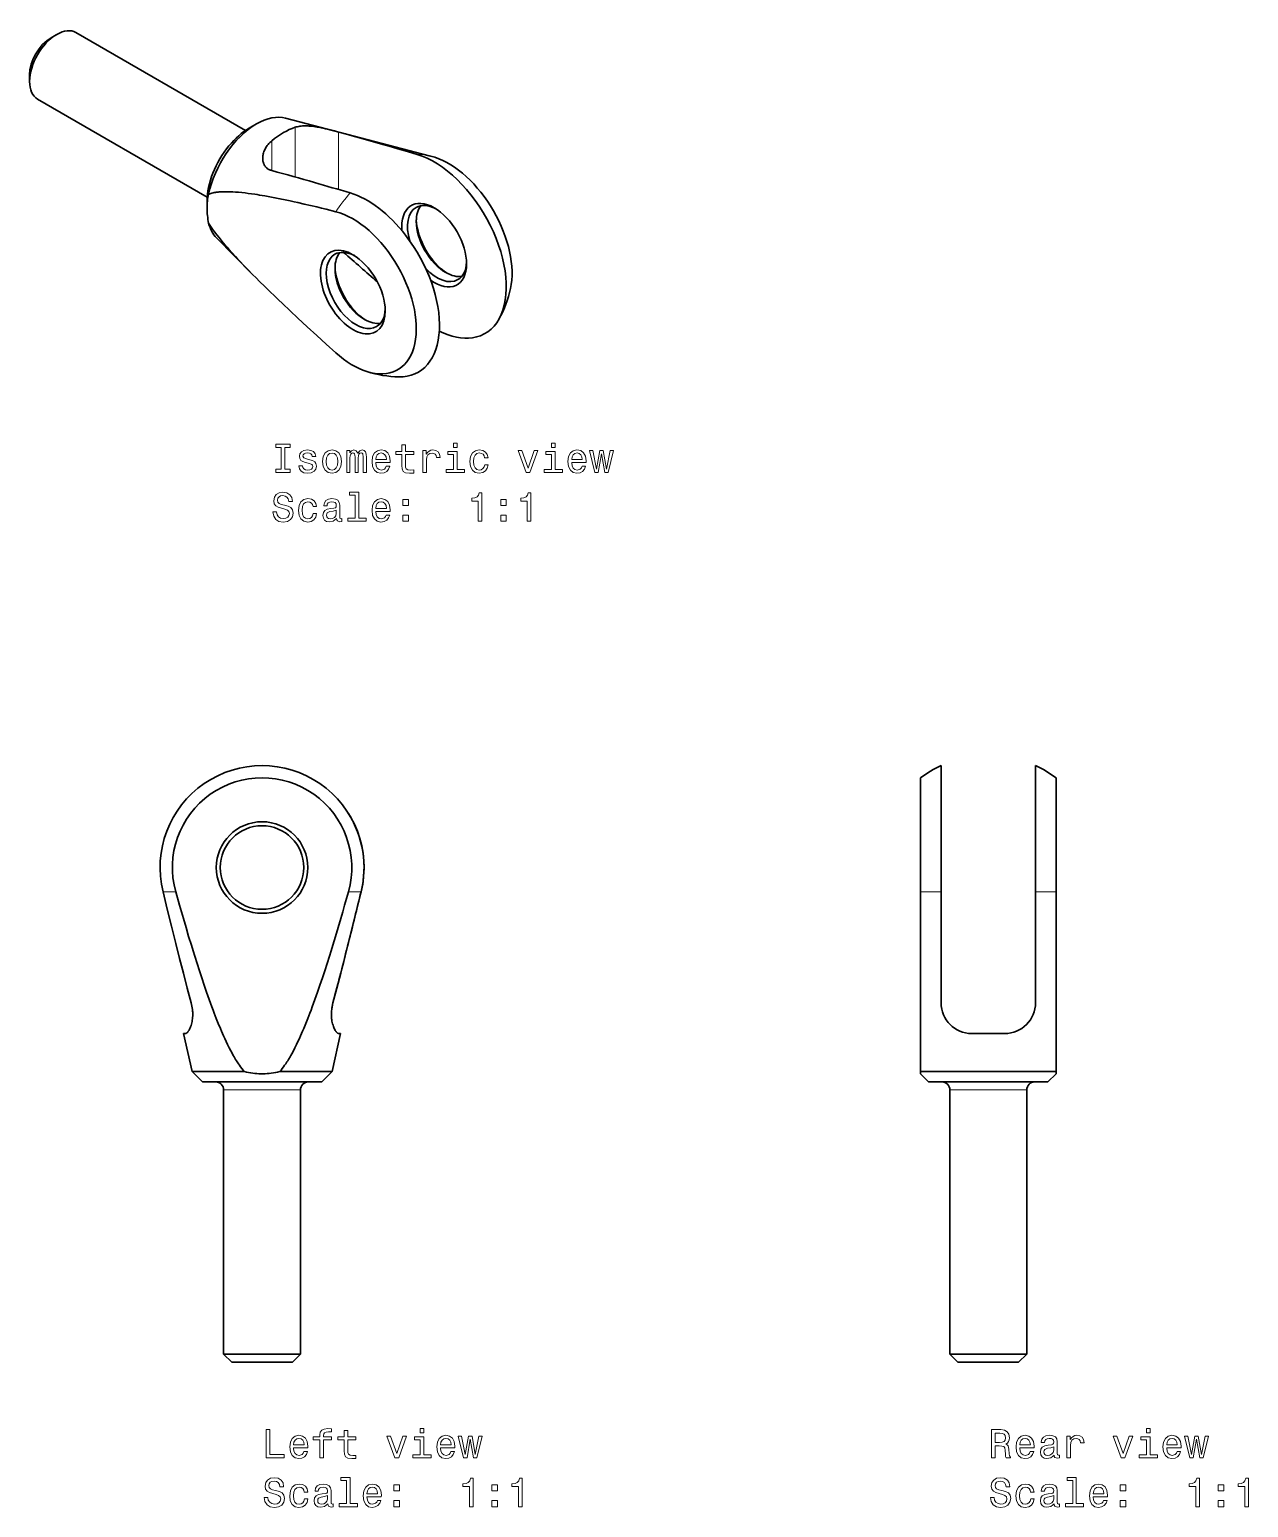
# Model space of a CAD drawing. Extents: x 68 to 361, y -16 to 233.
# Drawn here: x 209.7 to 360.8, y 50 to 233.2 of the extents above; entities that cross this region are included whole.
import ezdxf

# ---------------------------------------------------------------- set-up
doc = ezdxf.new("R2010")
doc.units = 0

msp = doc.modelspace()

# ---------------------------------------------------------------- linework, layer by layer
at = {"color": 7, "lineweight": 35}
for p, q in [((215.447311, 232.809402), (236.476532, 220.668182)), ((212.35849, 232.164932), (213.065445, 232.57309)), ((209.698532, 227.557846), (209.698532, 226.741547)), ((210.684952, 224.56044), (231.71402, 212.419296)), ((241.439606, 222.20163), (259.241302, 217.538895)), ((236.922852, 220.948013), (237.830353, 221.471939)), ((231.694855, 211.893036), (231.694855, 211.076721)), ((232.867538, 207.354431), (237.336121, 202.835281)), ((322.68045, 141.95578), (322.68045, 126.310471)), ((334.390472, 136.016678), (334.390472, 141.95578)), ((320.140472, 140.432159), (320.140472, 126.310471)), ((336.93045, 126.310471), (336.93045, 140.432159)), ((334.390472, 126.310471), (334.390472, 136.016678)), ((320.140472, 104.029648), (320.140472, 126.310471)), ((322.68045, 112.546005), (322.68045, 126.310471)), ((334.390472, 112.546005), (334.390472, 126.310471)), ((336.93045, 104.029648), (336.93045, 126.310471)), ((228.796951, 108.746002), (229.016647, 108.746002)), ((229.839096, 104.029648), (228.796951, 108.746002)), ((247.196365, 104.029648), (248.23851, 108.746002)), ((248.018814, 108.746002), (248.23851, 108.746002)), ((326.480469, 108.746002), (330.590454, 108.746002)), ((230.901505, 104.029648), (229.839096, 104.029648)), ((231.122726, 102.746002), (229.839096, 104.029648)), ((236.317108, 104.029648), (230.901505, 104.029648)), ((232.028015, 102.746002), (231.122726, 102.746002)), ((245.912735, 102.746002), (232.028015, 102.746002)), ((247.196365, 104.029648), (240.718353, 104.029648)), ((245.912735, 102.746002), (247.196365, 104.029648)), ((332.696228, 104.029648), (320.140472, 104.029648)), ((320.140472, 103.746002), (320.140472, 104.029648)), ((321.140472, 102.746002), (320.140472, 103.746002)), ((332.080811, 102.746002), (321.140472, 102.746002)), ((335.93045, 102.746002), (332.080811, 102.746002)), ((336.93045, 104.029648), (332.696228, 104.029648)), ((335.93045, 102.746002), (336.93045, 103.746002)), ((336.93045, 104.029648), (336.93045, 103.746002)), ((233.755234, 69.006004), (233.755234, 101.746002)), ((243.280228, 69.006004), (243.280228, 101.746002)), ((323.772949, 69.006004), (323.772949, 101.746002)), ((333.297974, 69.006004), (333.297974, 101.746002)), ((234.338242, 69.006004), (233.755234, 69.006004)), ((234.755234, 68.006004), (233.755234, 69.006004)), ((243.280228, 69.006004), (234.338242, 69.006004)), ((235.21582, 68.006004), (234.755234, 68.006004)), ((242.280228, 68.006004), (235.21582, 68.006004)), ((242.280228, 68.006004), (243.280228, 69.006004)), ((330.818726, 69.006004), (323.772949, 69.006004)), ((324.772949, 68.006004), (323.772949, 69.006004)), ((330.339294, 68.006004), (324.772949, 68.006004)), ((332.297974, 68.006004), (330.339294, 68.006004)), ((333.297974, 69.006004), (330.818726, 69.006004)), ((332.297974, 68.006004), (333.297974, 69.006004))]:
    msp.add_line(p, q, dxfattribs=at)
at = {"color": 7, "lineweight": 13}
for p, q in [((242.619659, 221.057693), (242.619659, 214.893417)), ((247.993668, 220.476059), (247.993668, 213.350952)), ((239.713455, 219.379791), (239.713455, 215.695465)), ((226.580933, 126.310471), (226.240494, 126.310471)), ((227.815598, 126.310471), (226.580933, 126.310471)), ((250.794968, 126.310471), (249.219864, 126.310471)), ((322.68045, 126.310471), (320.140472, 126.310471)), ((335.056549, 126.310471), (334.390472, 126.310471)), ((336.93045, 126.310471), (335.056549, 126.310471)), ((234.338242, 101.746002), (233.755234, 101.746002)), ((243.280228, 101.746002), (234.338242, 101.746002)), ((330.818726, 101.746002), (323.772949, 101.746002)), ((333.297974, 101.746002), (330.818726, 101.746002))]:
    msp.add_line(p, q, dxfattribs=at)
at = {"color": 7, "lineweight": 35}
for points in [[(247.993668, 220.476059), (247.513763, 220.603058), (246.98111, 220.738663), (246.682678, 220.811798), (246.378418, 220.883545), (246.109589, 220.943893), (245.83963, 221.000946), (245.669571, 221.034744), (245.499603, 221.06665), (245.329956, 221.096451), (245.160858, 221.123886), (244.936584, 221.156418), (244.714157, 221.183868), (244.494019, 221.20575), (244.371399, 221.215439), (244.249741, 221.223114), (244.12912, 221.228729), (244.009659, 221.232208), (243.852295, 221.233368), (243.697342, 221.230423), (243.545029, 221.223206), (243.379822, 221.210068), (243.218414, 221.19133), (243.061203, 221.16684), (242.908676, 221.136459), (242.761337, 221.100098), (242.619659, 221.057693)], [(247.993668, 220.476059), (248.845245, 220.244064), (249.697479, 220.009262), (250.57605, 219.76474), (251.455566, 219.517639), (253.191696, 219.023987), (254.27121, 218.713531), (255.351318, 218.400558), (256.538727, 218.054062), (257.726624, 217.705093)], [(238.600464, 217.228531), (238.602386, 217.319153), (238.608124, 217.410141), (238.617599, 217.501343), (238.627106, 217.569778), (238.638672, 217.638199), (238.667786, 217.774689), (238.704712, 217.9104), (238.749237, 218.044891), (238.801147, 218.177795), (238.860245, 218.308762), (238.9263, 218.437454), (238.999146, 218.563568), (239.078552, 218.686844), (239.164352, 218.807022), (239.261307, 218.929855), (239.364975, 219.048828), (239.475082, 219.163651), (239.591339, 219.274048), (239.713455, 219.379791)], [(239.713455, 215.695465), (239.600906, 215.729904), (239.546143, 215.749741), (239.492477, 215.771347), (239.422699, 215.802887), (239.355087, 215.837601), (239.289795, 215.875458), (239.211594, 215.92717), (239.137421, 215.983688), (239.067505, 216.044891), (239.00206, 216.110611), (238.941254, 216.180664), (238.885254, 216.254776), (238.839233, 216.324463), (238.797241, 216.396973), (238.759338, 216.472107), (238.725525, 216.549606), (238.705261, 216.602478), (238.686829, 216.65625), (238.655396, 216.76619), (238.631149, 216.878891), (238.613998, 216.993835), (238.603821, 217.110535), (238.600464, 217.228531)], [(231.895416, 212.756134), (231.960541, 212.78299), (232.026703, 212.808197), (232.161942, 212.85408), (232.300629, 212.894348), (232.442322, 212.92952), (232.586685, 212.960052), (232.733398, 212.986359), (232.838013, 213.002548), (232.943588, 213.016907), (233.06395, 213.031097), (233.185349, 213.043228), (233.403763, 213.06015), (233.624786, 213.071594), (233.848083, 213.07811), (234.011871, 213.080017), (234.176651, 213.079727), (234.352432, 213.077164), (234.52916, 213.072418), (234.874969, 213.057526), (235.223694, 213.035828), (235.615997, 213.004486), (236.010757, 212.966492), (236.407623, 212.922577), (236.806366, 212.873352), (237.206787, 212.819366), (237.60878, 212.761017), (237.911209, 212.714645), (238.214371, 212.666199), (238.841461, 212.560303), (239.470612, 212.447189), (240.101486, 212.327728), (240.733902, 212.202606), (241.367798, 212.072372), (242.003128, 211.937515), (242.480499, 211.833603), (242.958542, 211.727478), (243.738007, 211.550415), (244.5186, 211.368561), (245.300186, 211.182358), (245.886993, 211.0401), (246.474304, 210.895782), (247.650345, 210.601486)], [(231.895416, 209.162537), (232.053452, 208.918335), (232.217026, 208.676483), (232.3853, 208.436966), (232.509476, 208.265274), (232.635544, 208.094727), (232.772995, 207.912613), (232.912216, 207.731735), (233.185349, 207.385956), (233.447769, 207.063309), (233.713852, 206.744171), (233.983032, 206.428253), (234.186707, 206.193298), (234.391754, 205.959885), (234.805557, 205.497253), (235.223694, 205.039688), (235.484375, 204.758728), (235.746231, 204.479523), (236.272903, 203.925903), (236.803009, 203.378098), (237.336121, 202.835281)], [(237.336121, 202.835281), (237.774445, 202.394302), (238.214371, 201.955978), (238.841461, 201.337784), (239.470612, 200.724411), (240.101486, 200.115402), (240.575653, 199.661224), (241.050674, 199.209015), (242.003128, 198.309784), (242.958542, 197.416595), (243.54303, 196.874023), (244.128174, 196.33345), (245.300186, 195.257828), (246.474304, 194.188629), (247.650345, 193.124969)], [(229.728989, 112.546005), (229.486618, 113.462662), (229.246017, 114.379852), (228.769516, 116.216103), (228.29837, 118.055237), (227.831863, 119.897125), (227.29657, 122.033478), (226.766312, 124.171371), (226.240494, 126.310471)], [(229.728989, 112.546005), (229.486618, 113.462662), (229.246017, 114.379852), (228.769516, 116.216103), (228.29837, 118.055237), (227.831863, 119.897125), (227.29657, 122.033478), (226.766312, 124.171371), (226.240494, 126.310471)], [(236.317108, 104.029648), (236.160507, 104.215302), (236.008698, 104.406555), (235.861313, 104.602684), (235.718033, 104.803078), (235.578568, 105.007233), (235.442596, 105.214722), (235.342789, 105.372314), (235.24469, 105.531448), (235.053375, 105.853882), (234.947662, 106.038734), (234.843781, 106.224998), (234.641037, 106.601288), (234.444473, 106.981964), (234.253448, 107.366455), (234.067413, 107.754311), (233.885864, 108.145203), (233.752396, 108.44017), (233.621109, 108.736526), (233.48584, 109.048134), (233.352676, 109.360931), (233.09227, 109.989662), (232.838943, 110.622032), (232.591934, 111.257614), (232.440338, 111.656593), (232.290787, 112.056656), (232.123795, 112.510742), (231.959091, 112.965996), (231.64537, 113.852829), (231.33902, 114.742584), (231.03923, 115.634766), (230.7453, 116.529144), (230.456558, 117.425613), (230.172485, 118.324097), (229.962204, 118.999207), (229.754135, 119.675262), (229.41983, 120.777588), (229.090607, 121.881516), (228.765991, 122.986847), (228.525269, 123.816719), (228.286728, 124.647308), (227.815598, 126.310471)], [(240.718353, 104.029648), (240.874954, 104.215302), (241.026764, 104.406555), (241.174149, 104.602684), (241.317429, 104.803078), (241.456894, 105.007233), (241.592865, 105.214722), (241.692673, 105.372314), (241.790771, 105.531448), (241.982086, 105.853882), (242.087799, 106.038734), (242.191681, 106.224998), (242.394424, 106.601288), (242.590988, 106.981964), (242.782013, 107.366455), (242.968048, 107.754311), (243.149597, 108.145203), (243.283066, 108.44017), (243.414352, 108.736526), (243.549622, 109.048134), (243.682785, 109.360931), (243.943192, 109.989662), (244.196518, 110.622032), (244.443527, 111.257614), (244.595123, 111.656593), (244.744675, 112.056656), (244.911667, 112.510742), (245.07637, 112.965996), (245.390091, 113.852829), (245.696442, 114.742584), (245.996231, 115.634766), (246.290161, 116.529144), (246.578903, 117.425613), (246.862976, 118.324097), (247.073257, 118.999207), (247.281326, 119.675262), (247.615631, 120.777588), (247.944855, 121.881516), (248.26947, 122.986847), (248.510193, 123.816719), (248.748734, 124.647308), (249.219864, 126.310471)], [(247.306473, 112.546005), (247.548843, 113.462662), (247.789444, 114.379852), (248.265945, 116.216103), (248.737091, 118.055237), (249.203598, 119.897125), (249.738892, 122.033478), (250.26915, 124.171371), (250.794968, 126.310471)], [(229.728989, 112.546005), (229.77977, 112.340981), (229.82338, 112.134674), (229.859451, 111.927719), (229.887665, 111.720856), (229.898743, 111.617722), (229.907791, 111.514908), (229.916656, 111.378525), (229.921875, 111.243195), (229.923477, 111.109177), (229.919617, 110.921219), (229.908737, 110.737228), (229.891205, 110.55793), (229.867371, 110.383987), (229.837738, 110.216011), (229.802795, 110.054596), (229.763107, 109.900284)], [(247.306473, 112.546005), (247.253799, 112.332718), (247.230194, 112.224762), (247.208618, 112.116653), (247.189453, 112.010269), (247.172363, 111.903946), (247.149216, 111.732864), (247.131622, 111.562683), (247.119629, 111.393814), (247.113205, 111.226669), (247.112289, 111.061646), (247.115662, 110.926041), (247.122711, 110.792427), (247.133316, 110.661026), (247.143402, 110.565247), (247.155319, 110.470909), (247.169357, 110.375839), (247.185196, 110.282486), (247.22139, 110.1035), (247.263535, 109.93248), (247.310913, 109.770309), (247.362473, 109.618393), (247.417648, 109.476692), (247.475693, 109.345779), (247.535843, 109.226242), (247.597412, 109.118668), (247.659653, 109.023636), (247.690811, 108.981003), (247.721909, 108.941727), (247.768234, 108.889221), (247.81398, 108.84462), (247.858917, 108.808105), (247.902832, 108.779846), (247.942688, 108.761108), (247.9814, 108.749794), (248.018814, 108.746002)], [(229.763107, 109.900284), (229.712555, 109.732971), (229.65741, 109.576401), (229.598511, 109.431244), (229.536758, 109.298187), (229.472992, 109.177925), (229.439926, 109.121658), (229.406662, 109.068985), (229.37468, 109.021973), (229.342697, 108.978416), (229.293884, 108.918526), (229.24556, 108.867172), (229.197983, 108.824585), (229.151413, 108.790993), (229.128006, 108.777328), (229.104935, 108.766098), (229.074768, 108.754959), (229.045319, 108.748245), (229.016647, 108.746002)], [(229.362823, 109.005424), (229.332291, 108.964973), (229.301849, 108.92775), (229.261536, 108.88327), (229.22168, 108.844788), (229.182434, 108.812447), (229.13916, 108.783554), (229.097, 108.762772), (229.056122, 108.750214), (229.036194, 108.747055), (229.016647, 108.746002)], [(236.317108, 104.029648), (236.585724, 103.965454), (236.850662, 103.909927), (237.112442, 103.862808), (237.371552, 103.823883), (237.628494, 103.792969), (237.883759, 103.769913), (238.137817, 103.754593), (238.391174, 103.746964), (238.644287, 103.746964), (238.897644, 103.754593), (239.151703, 103.769913), (239.406967, 103.792969), (239.66391, 103.823883), (239.923019, 103.862808), (240.184799, 103.909927), (240.449738, 103.965454), (240.718353, 104.029648)]]:
    msp.add_lwpolyline(points, dxfattribs=at)
at = {"color": 7, "lineweight": 13}
for points in [[(240.889404, 178.701691), (240.243866, 178.701691), (240.243866, 178.278061), (241.998917, 178.278061), (241.998917, 178.701691), (241.353378, 178.701691), (241.353378, 181.354431), (241.998917, 181.354431), (241.998917, 181.778061), (240.243866, 181.778061), (240.243866, 181.354431), (240.889404, 181.354431)], [(255.852661, 180.517258), (255.852661, 179.160629), (255.882919, 178.721863), (256.024139, 178.419266), (256.306549, 178.242752), (256.785645, 178.182236), (257.31015, 178.207458), (257.31015, 178.590744), (256.92688, 178.560486), (256.578888, 178.60083), (256.392273, 178.726913), (256.311584, 178.938721), (256.296448, 179.236267), (256.296448, 180.517258), (257.31015, 180.517258), (257.31015, 180.895493), (256.296448, 180.895493), (256.296448, 181.687286), (255.852661, 181.687286), (255.852661, 180.895493), (255.08609, 180.895493), (255.08609, 180.517258)], [(262.701355, 181.899094), (262.23233, 181.899094), (262.23233, 181.394775), (262.701355, 181.394775)], [(274.845459, 181.899094), (274.376434, 181.899094), (274.376434, 181.394775), (274.845459, 181.394775)], [(244.439835, 179.856598), (244.011154, 179.957458), (243.693436, 180.073456), (243.587524, 180.310486), (243.617783, 180.476913), (243.723694, 180.597946), (243.895172, 180.673599), (244.142288, 180.703857), (244.379318, 180.673599), (244.565918, 180.582809), (244.686951, 180.446655), (244.737381, 180.265091), (245.171097, 180.265091), (245.171097, 180.275177), (245.095459, 180.602982), (244.888687, 180.860199), (244.565918, 181.021576), (244.142288, 181.082092), (243.713608, 181.021576), (243.400925, 180.855148), (243.204239, 180.608032), (243.143723, 180.295349), (243.189117, 179.992752), (243.330322, 179.780945), (243.562317, 179.629639), (243.900208, 179.523743), (244.39444, 179.402695), (244.697037, 179.276627), (244.777725, 179.175751), (244.807983, 179.02446), (244.762604, 178.83786), (244.641556, 178.696655), (244.44487, 178.605865), (244.182632, 178.575607), (243.905258, 178.605865), (243.703522, 178.711777), (243.567352, 178.883255), (243.511887, 179.120285), (243.083206, 179.120285), (243.153809, 178.716827), (243.36058, 178.424316), (243.688385, 178.247803), (244.142288, 178.182236), (244.616348, 178.247803), (244.964325, 178.424316), (245.176147, 178.706741), (245.251801, 179.07489), (245.19632, 179.392609), (245.039978, 179.609467), (244.782776, 179.750687)], [(246.018372, 179.629639), (246.09906, 179.014374), (246.331039, 178.560486), (246.699203, 178.278061), (247.193436, 178.182236), (247.682632, 178.278061), (248.050781, 178.555435), (248.282776, 179.009323), (248.368515, 179.629639), (248.282776, 180.244919), (248.050781, 180.703857), (247.682632, 180.981232), (247.193436, 181.082092), (246.699203, 180.981232), (246.331039, 180.698807), (246.09906, 180.244919)], [(246.47226, 179.634689), (246.517639, 180.088577), (246.658859, 180.416382), (246.885803, 180.618118), (247.193436, 180.688721), (247.496033, 180.618118), (247.722977, 180.421432), (247.864182, 180.088577), (247.914612, 179.634689), (247.864182, 179.175751), (247.722977, 178.842896), (247.496033, 178.641174), (247.193436, 178.575607), (246.885803, 178.641174), (246.658859, 178.842896), (246.517639, 179.175751)], [(249.009003, 178.278061), (249.417496, 178.278061), (249.417496, 180.088577), (249.442719, 180.360916), (249.518372, 180.557602), (249.634354, 180.673599), (249.78566, 180.718979), (249.906693, 180.678635), (249.987381, 180.577774), (250.027725, 180.406296), (250.042862, 180.179352), (250.042862, 178.278061), (250.426147, 178.278061), (250.426147, 180.088577), (250.451355, 180.355865), (250.527008, 180.552551), (250.648041, 180.673599), (250.799347, 180.718979), (250.92038, 180.678635), (251.001068, 180.577774), (251.051498, 180.179352), (251.051498, 178.278061), (251.460007, 178.278061), (251.460007, 180.149094), (251.434784, 180.53743), (251.354095, 180.834976), (251.192719, 181.016541), (250.930466, 181.082092), (250.622833, 180.981232), (250.385803, 180.688721), (250.199203, 180.976181), (249.88652, 181.082092), (249.59906, 180.981232), (249.402374, 180.698807), (249.402374, 180.986267), (249.009003, 180.986267)], [(252.609863, 179.503571), (254.385071, 179.503571), (254.390121, 179.710342), (254.309433, 180.290314), (254.087524, 180.72403), (253.734497, 180.986267), (253.265488, 181.082092), (252.806549, 180.981232), (252.453522, 180.698807), (252.226578, 180.239883), (252.145889, 179.634689), (252.221527, 179.014374), (252.448486, 178.560486), (252.796463, 178.278061), (253.250351, 178.182236), (253.643723, 178.247803), (253.966492, 178.419266), (254.203522, 178.691605), (254.339691, 179.054718), (253.900925, 179.054718), (253.81015, 178.852982), (253.679031, 178.701691), (253.305832, 178.580658), (253.018372, 178.636124), (252.801498, 178.812637), (252.660294, 179.100113), (252.609863, 179.488434)], [(252.609863, 179.87677), (252.665344, 180.224747), (252.801498, 180.481949), (253.00827, 180.63829), (253.280609, 180.693771), (253.547897, 180.63829), (253.754669, 180.481949), (253.880753, 180.224747), (253.926147, 179.87677)], [(258.460022, 178.278061), (258.903809, 178.278061), (258.903809, 179.826324), (258.949188, 180.199524), (259.085358, 180.466827), (259.307281, 180.628204), (259.604828, 180.683685), (259.826721, 180.648376), (259.993164, 180.547516), (260.094025, 180.376038), (260.129303, 180.144058), (260.578156, 180.144058), (260.517639, 180.552551), (260.351227, 180.845062), (260.073853, 181.021576), (259.695587, 181.082092), (259.438385, 181.041748), (259.216492, 180.940887), (259.019806, 180.769409), (258.863464, 180.53743), (258.863464, 180.986267), (258.460022, 180.986267)], [(262.686218, 178.65126), (262.686218, 180.895493), (261.546448, 180.895493), (261.546448, 180.517258), (262.242432, 180.517258), (262.242432, 178.65126), (261.334656, 178.65126), (261.334656, 178.278061), (263.604095, 178.278061), (263.604095, 178.65126)], [(266.090424, 180.088577), (266.529175, 180.088577), (266.438385, 180.492035), (266.221527, 180.809769), (265.883636, 181.006454), (265.444885, 181.082092), (264.960724, 180.981232), (264.59256, 180.698807), (264.360596, 180.239883), (264.279907, 179.624603), (264.35553, 179.014374), (264.582489, 178.560486), (264.940552, 178.278061), (265.429749, 178.182236), (265.863464, 178.257889), (266.201355, 178.469696), (266.43335, 178.802551), (266.53421, 179.246353), (266.110596, 179.246353), (266.034943, 178.963943), (265.893738, 178.752121), (265.691986, 178.621002), (265.444885, 178.580658), (265.137238, 178.64621), (264.915344, 178.847946), (264.779175, 179.175751), (264.733795, 179.63974), (264.779175, 180.093628), (264.92038, 180.421432), (265.147339, 180.623169), (265.444885, 180.693771), (265.707123, 180.648376), (265.903809, 180.532379), (266.034943, 180.340744)], [(271.249634, 178.278061), (271.718658, 178.278061), (272.707123, 180.986267), (272.248199, 180.986267), (271.486664, 178.802551), (270.709991, 180.986267), (270.246033, 180.986267)], [(274.830322, 178.65126), (274.830322, 180.895493), (273.690552, 180.895493), (273.690552, 180.517258), (274.386505, 180.517258), (274.386505, 178.65126), (273.478729, 178.65126), (273.478729, 178.278061), (275.748199, 178.278061), (275.748199, 178.65126)], [(276.898041, 179.503571), (278.673248, 179.503571), (278.678314, 179.710342), (278.597595, 180.290314), (278.375702, 180.72403), (278.022675, 180.986267), (277.55365, 181.082092), (277.094727, 180.981232), (276.741699, 180.698807), (276.514771, 180.239883), (276.434082, 179.634689), (276.509705, 179.014374), (276.736664, 178.560486), (277.084656, 178.278061), (277.538544, 178.182236), (277.931915, 178.247803), (278.254669, 178.419266), (278.491699, 178.691605), (278.627869, 179.054718), (278.189117, 179.054718), (278.098328, 178.852982), (277.967224, 178.701691), (277.593994, 178.580658), (277.306549, 178.636124), (277.089691, 178.812637), (276.948486, 179.100113), (276.898041, 179.488434)], [(276.898041, 179.87677), (276.953522, 180.224747), (277.089691, 180.481949), (277.296448, 180.63829), (277.568787, 180.693771), (277.83609, 180.63829), (278.042847, 180.481949), (278.168945, 180.224747), (278.214325, 179.87677)], [(280.186218, 178.278061), (280.589691, 180.577774), (280.993134, 178.278061), (281.416779, 178.278061), (282.082489, 180.986267), (281.653809, 180.986267), (281.204956, 178.686569), (280.806549, 180.986267), (280.367798, 180.986267), (279.96936, 178.686569), (279.520508, 180.986267), (279.096893, 180.986267), (279.762604, 178.278061)], [(250.068069, 175.479065), (250.068069, 172.604431), (249.155258, 172.604431), (249.155258, 172.231232), (251.419662, 172.231232), (251.419662, 172.604431), (250.511887, 172.604431), (250.511887, 175.852264), (249.372116, 175.852264), (249.372116, 175.479065)], [(240.324554, 173.386124), (239.865631, 173.386124), (239.966492, 172.851547), (240.218658, 172.458176), (240.606979, 172.221146), (241.13147, 172.135406), (241.650925, 172.216095), (242.039261, 172.438004), (242.286377, 172.78598), (242.377151, 173.244919), (242.301498, 173.658463), (242.089691, 173.925751), (241.74675, 174.102264), (241.287811, 174.233398), (240.89444, 174.329208), (240.637238, 174.44017), (240.490982, 174.601547), (240.445602, 174.853714), (240.490982, 175.080658), (240.622116, 175.252121), (240.823837, 175.368118), (241.101212, 175.408463), (241.383636, 175.358032), (241.605545, 175.221863), (241.751801, 174.994919), (241.822403, 174.687286), (242.281326, 174.687286), (242.281326, 174.697372), (242.200638, 175.171432), (241.963608, 175.52446), (241.590408, 175.746368), (241.08609, 175.822006), (240.632202, 175.746368), (240.279175, 175.534546), (240.052231, 175.206741), (239.971527, 174.783112), (240.037094, 174.404861), (240.228745, 174.147659), (240.531326, 173.976181), (240.94487, 173.845062), (241.353378, 173.729065), (241.661011, 173.618118), (241.84761, 173.456741), (241.913177, 173.194489), (241.852661, 172.9272), (241.69632, 172.725464), (241.45929, 172.59938), (241.151642, 172.559036), (240.808716, 172.614517), (240.546463, 172.775894), (240.380035, 173.038147)], [(244.838242, 174.041748), (245.277008, 174.041748), (245.186234, 174.445206), (244.969376, 174.762939), (244.63147, 174.959625), (244.192719, 175.035263), (243.708572, 174.934402), (243.340408, 174.651978), (243.108429, 174.193054), (243.027725, 173.577774), (243.103378, 172.967545), (243.330322, 172.513657), (243.688385, 172.231232), (244.177582, 172.135406), (244.611298, 172.21106), (244.949203, 172.422867), (245.181183, 172.755722), (245.282059, 173.199524), (244.858429, 173.199524), (244.782776, 172.917114), (244.641556, 172.705292), (244.439835, 172.574173), (244.192719, 172.533829), (243.885071, 172.59938), (243.663177, 172.801117), (243.527008, 173.128922), (243.481613, 173.592896), (243.527008, 174.046799), (243.668213, 174.374603), (243.895172, 174.57634), (244.192719, 174.646942), (244.454956, 174.601547), (244.651642, 174.48555), (244.782776, 174.293915)], [(247.75827, 172.584259), (247.75827, 172.569122), (247.783493, 172.397659), (247.859146, 172.276627), (248.176865, 172.180801), (248.423981, 172.221146), (248.423981, 172.564087), (248.318069, 172.54895), (248.176865, 172.614517), (248.151642, 172.816254), (248.151642, 174.218262), (248.091125, 174.57634), (247.914612, 174.828491), (247.606979, 174.979797), (247.173264, 175.035263), (246.749634, 174.974747), (246.436951, 174.803284), (246.240265, 174.53598), (246.174698, 174.182968), (246.174698, 174.152695), (246.57312, 174.152695), (246.608429, 174.364517), (246.719376, 174.515808), (246.900925, 174.606598), (247.158127, 174.641891), (247.405258, 174.616684), (247.581772, 174.541031), (247.687668, 174.409912), (247.722977, 174.228348), (247.702805, 174.016541), (247.622116, 173.910629), (247.42038, 173.860199), (247.042145, 173.819855), (246.608429, 173.729065), (246.300781, 173.567688), (246.119232, 173.315521), (246.063751, 172.942322), (246.114182, 172.609467), (246.270523, 172.36235), (246.52269, 172.206009), (246.870667, 172.150543), (247.339691, 172.256454)], [(252.609863, 173.456741), (254.385071, 173.456741), (254.390121, 173.663513), (254.309433, 174.243484), (254.087524, 174.6772), (253.734497, 174.939438), (253.265488, 175.035263), (252.806549, 174.934402), (252.453522, 174.651978), (252.226578, 174.193054), (252.145889, 173.58786), (252.221527, 172.967545), (252.448486, 172.513657), (252.796463, 172.231232), (253.250351, 172.135406), (253.643723, 172.200974), (253.966492, 172.372437), (254.203522, 172.644775), (254.339691, 173.007889), (253.900925, 173.007889), (253.81015, 172.806152), (253.679031, 172.654861), (253.305832, 172.533829), (253.018372, 172.589294), (252.801498, 172.765808), (252.660294, 173.053284), (252.609863, 173.441605)], [(252.609863, 173.829941), (252.665344, 174.177917), (252.801498, 174.43512), (253.00827, 174.591461), (253.280609, 174.646942), (253.547897, 174.591461), (253.754669, 174.43512), (253.880753, 174.177917), (253.926147, 173.829941)], [(255.953522, 174.188004), (256.649475, 174.188004), (256.649475, 174.939438), (255.953522, 174.939438)], [(265.318787, 172.231232), (265.77774, 172.231232), (265.77774, 175.756454), (265.434784, 175.756454), (265.344025, 175.448807), (265.162445, 175.242035), (264.885071, 175.121002), (264.501801, 175.080658), (264.501801, 174.72258), (265.318787, 174.72258)], [(268.097626, 174.188004), (268.793579, 174.188004), (268.793579, 174.939438), (268.097626, 174.939438)], [(271.390839, 172.231232), (271.849762, 172.231232), (271.849762, 175.756454), (271.506836, 175.756454), (271.416046, 175.448807), (271.234497, 175.242035), (270.957123, 175.121002), (270.573853, 175.080658), (270.573853, 174.72258), (271.390839, 174.72258)], [(247.70784, 173.179352), (247.647324, 172.917114), (247.485947, 172.715378), (247.243866, 172.584259), (246.94632, 172.538864), (246.754669, 172.564087), (246.618515, 172.644775), (246.532776, 172.78598), (246.507553, 172.982666), (246.527725, 173.15918), (246.608429, 173.285263), (246.931183, 173.426483), (247.339691, 173.487), (247.70784, 173.608032)], [(255.953522, 172.231232), (256.649475, 172.231232), (256.649475, 172.982666), (255.953522, 172.982666)], [(268.097626, 172.231232), (268.793579, 172.231232), (268.793579, 172.982666), (268.097626, 172.982666)], [(239.011963, 56.149376), (241.261246, 56.149376), (241.261246, 56.573006), (239.475937, 56.573006), (239.475937, 59.649376), (239.011963, 59.649376)], [(242.416153, 57.374882), (244.19136, 57.374882), (244.196411, 57.581654), (244.115707, 58.161625), (243.893814, 58.595341), (243.540787, 58.85759), (243.071762, 58.953411), (242.612839, 58.852547), (242.259811, 58.570126), (242.032867, 58.111191), (241.952164, 57.506004), (242.027817, 56.885689), (242.254761, 56.431797), (242.602753, 56.149376), (243.056641, 56.053555), (243.450012, 56.119118), (243.772766, 56.290585), (244.009811, 56.56292), (244.145966, 56.926033), (243.707214, 56.926033), (243.61644, 56.724304), (243.485306, 56.573006), (243.112106, 56.451969), (242.824646, 56.507446), (242.607788, 56.68396), (242.466583, 56.97142), (242.416153, 57.359749)], [(245.679108, 58.388569), (245.679108, 56.149376), (246.122925, 56.149376), (246.122925, 58.388569), (247.131561, 58.388569), (247.131561, 58.766811), (246.122925, 58.766811), (246.122925, 58.933239), (246.158218, 59.134968), (246.274216, 59.271133), (246.470901, 59.351826), (246.753326, 59.382084), (247.131561, 59.361912), (247.131561, 59.745197), (246.652451, 59.770412), (246.218735, 59.725025), (245.916153, 59.588856), (245.734589, 59.351826), (245.679108, 59.013927), (245.679108, 58.766811), (244.867157, 58.766811), (244.867157, 58.388569)], [(248.694962, 58.388569), (248.694962, 57.03194), (248.72522, 56.593182), (248.86644, 56.290585), (249.148849, 56.114075), (249.62796, 56.053555), (250.152451, 56.07877), (250.152451, 56.462055), (249.769165, 56.431797), (249.421188, 56.472141), (249.234589, 56.598225), (249.1539, 56.81004), (249.138763, 57.10759), (249.138763, 58.388569), (250.152451, 58.388569), (250.152451, 58.766811), (249.138763, 58.766811), (249.138763, 59.558598), (248.694962, 59.558598), (248.694962, 58.766811), (247.928391, 58.766811), (247.928391, 58.388569)], [(254.983871, 56.149376), (255.452896, 56.149376), (256.441376, 58.85759), (255.982422, 58.85759), (255.220901, 56.67387), (254.444244, 58.85759), (253.98027, 58.85759)], [(258.564575, 56.522575), (258.564575, 58.766811), (257.424805, 58.766811), (257.424805, 58.388569), (258.120758, 58.388569), (258.120758, 56.522575), (257.212982, 56.522575), (257.212982, 56.149376), (259.482422, 56.149376), (259.482422, 56.522575)], [(258.579681, 59.770412), (258.110657, 59.770412), (258.110657, 59.26609), (258.579681, 59.26609)], [(260.632294, 57.374882), (262.407501, 57.374882), (262.412537, 57.581654), (262.331848, 58.161625), (262.109955, 58.595341), (261.756927, 58.85759), (261.287903, 58.953411), (260.828979, 58.852547), (260.475952, 58.570126), (260.248993, 58.111191), (260.168304, 57.506004), (260.243958, 56.885689), (260.470886, 56.431797), (260.818878, 56.149376), (261.272766, 56.053555), (261.666138, 56.119118), (261.988922, 56.290585), (262.225952, 56.56292), (262.362122, 56.926033), (261.92334, 56.926033), (261.832581, 56.724304), (261.701447, 56.573006), (261.328247, 56.451969), (261.040771, 56.507446), (260.823914, 56.68396), (260.682709, 56.97142), (260.632294, 57.359749)], [(263.920471, 56.149376), (264.323914, 58.449089), (264.727386, 56.149376), (265.151001, 56.149376), (265.816711, 58.85759), (265.388062, 58.85759), (264.939209, 56.557877), (264.540771, 58.85759), (264.10202, 58.85759), (263.703613, 56.557877), (263.254761, 58.85759), (262.831146, 58.85759), (263.496826, 56.149376)], [(328.928833, 56.149376), (329.397858, 56.149376), (329.397858, 57.627041), (329.876953, 57.627041), (330.22998, 57.611912), (330.451874, 57.541306), (330.572937, 57.374882), (330.623352, 57.077332), (330.64856, 56.62344), (330.678833, 56.32589), (330.739349, 56.149376), (331.26889, 56.149376), (331.26889, 56.245197), (331.152893, 56.386406), (331.112549, 56.648655), (331.07724, 57.213497), (330.991516, 57.632084), (330.875519, 57.76321), (330.69397, 57.859032), (330.895691, 57.985111), (331.036896, 58.161625), (331.127686, 58.383526), (331.157928, 58.650818), (331.087341, 59.074448), (330.88562, 59.39217), (330.552765, 59.583813), (330.098877, 59.649376), (328.928833, 59.649376)], [(329.967743, 59.220703), (330.27536, 59.190441), (330.492249, 59.09462), (330.628387, 58.918106), (330.673798, 58.640732), (330.623352, 58.348225), (330.487183, 58.171711), (330.255188, 58.080933), (329.937469, 58.055717), (329.397858, 58.055717), (329.397858, 59.220703)], [(332.433868, 57.374882), (334.209106, 57.374882), (334.214142, 57.581654), (334.133453, 58.161625), (333.91153, 58.595341), (333.558502, 58.85759), (333.089508, 58.953411), (332.630554, 58.852547), (332.277527, 58.570126), (332.050598, 58.111191), (331.96991, 57.506004), (332.045563, 56.885689), (332.272491, 56.431797), (332.620483, 56.149376), (333.074371, 56.053555), (333.467743, 56.119118), (333.790497, 56.290585), (334.027527, 56.56292), (334.163696, 56.926033), (333.724945, 56.926033), (333.634155, 56.724304), (333.503052, 56.573006), (333.129852, 56.451969), (332.842377, 56.507446), (332.625519, 56.68396), (332.484314, 56.97142), (332.433868, 57.359749)], [(336.690369, 56.502403), (336.690369, 56.48727), (336.715576, 56.315804), (336.791229, 56.194763), (337.108948, 56.098942), (337.356079, 56.13929), (337.356079, 56.482227), (337.250153, 56.467098), (337.108948, 56.532661), (337.08374, 56.73439), (337.08374, 58.136406), (337.023224, 58.494476), (336.84671, 58.746639), (336.539062, 58.897934), (336.105347, 58.953411), (335.681702, 58.892891), (335.369049, 58.72142), (335.172363, 58.454132), (335.106781, 58.101105), (335.106781, 58.070847), (335.505188, 58.070847), (335.540497, 58.282661), (335.651459, 58.43396), (335.833008, 58.524734), (336.09021, 58.56004), (336.337341, 58.534824), (336.513855, 58.459175), (336.619751, 58.328049), (336.65506, 58.146496), (336.634888, 57.934677), (336.554199, 57.82877), (336.352478, 57.778339), (335.974213, 57.737991), (335.540497, 57.647213), (335.23288, 57.485832), (335.0513, 57.233669), (334.99585, 56.86047), (335.046265, 56.527618), (335.202606, 56.280499), (335.454773, 56.124161), (335.802765, 56.068684), (336.271759, 56.174591)], [(338.284027, 56.149376), (338.727814, 56.149376), (338.727814, 57.697647), (338.773224, 58.070847), (338.909393, 58.338135), (339.131287, 58.499519), (339.428833, 58.554996), (339.650726, 58.519691), (339.817169, 58.418827), (339.91803, 58.24736), (339.953339, 58.015369), (340.402161, 58.015369), (340.341644, 58.42387), (340.175232, 58.716377), (339.897858, 58.892891), (339.519623, 58.953411), (339.262421, 58.913063), (339.040497, 58.812199), (338.843811, 58.640732), (338.687469, 58.408741), (338.687469, 58.85759), (338.284027, 58.85759)], [(345.001587, 56.149376), (345.470612, 56.149376), (346.459106, 58.85759), (346.000153, 58.85759), (345.238647, 56.67387), (344.461975, 58.85759), (343.997986, 58.85759)], [(348.582306, 56.522575), (348.582306, 58.766811), (347.442535, 58.766811), (347.442535, 58.388569), (348.138489, 58.388569), (348.138489, 56.522575), (347.230713, 56.522575), (347.230713, 56.149376), (349.500153, 56.149376), (349.500153, 56.522575)], [(348.597412, 59.770412), (348.128387, 59.770412), (348.128387, 59.26609), (348.597412, 59.26609)], [(350.650024, 57.374882), (352.425232, 57.374882), (352.430267, 57.581654), (352.349579, 58.161625), (352.127686, 58.595341), (351.774658, 58.85759), (351.305634, 58.953411), (350.84671, 58.852547), (350.493683, 58.570126), (350.266724, 58.111191), (350.186035, 57.506004), (350.261688, 56.885689), (350.488647, 56.431797), (350.836609, 56.149376), (351.290497, 56.053555), (351.683868, 56.119118), (352.006653, 56.290585), (352.243683, 56.56292), (352.379852, 56.926033), (351.941071, 56.926033), (351.850311, 56.724304), (351.719177, 56.573006), (351.345978, 56.451969), (351.058533, 56.507446), (350.841675, 56.68396), (350.700439, 56.97142), (350.650024, 57.359749)], [(353.938202, 56.149376), (354.341644, 58.449089), (354.745117, 56.149376), (355.168762, 56.149376), (355.834442, 58.85759), (355.405792, 58.85759), (354.95694, 56.557877), (354.558533, 58.85759), (354.119751, 58.85759), (353.721344, 56.557877), (353.272491, 58.85759), (352.848877, 58.85759), (353.514557, 56.149376)], [(242.416153, 57.748077), (242.471619, 58.096062), (242.607788, 58.353268), (242.81456, 58.509605), (243.086899, 58.565083), (243.354187, 58.509605), (243.560959, 58.353268), (243.687042, 58.096062), (243.732422, 57.748077)], [(260.632294, 57.748077), (260.687775, 58.096062), (260.823914, 58.353268), (261.030701, 58.509605), (261.30304, 58.565083), (261.570312, 58.509605), (261.7771, 58.353268), (261.903168, 58.096062), (261.948578, 57.748077)], [(332.433868, 57.748077), (332.489349, 58.096062), (332.625519, 58.353268), (332.832306, 58.509605), (333.104614, 58.565083), (333.371918, 58.509605), (333.578674, 58.353268), (333.704773, 58.096062), (333.750153, 57.748077)], [(336.639923, 57.097504), (336.579407, 56.835255), (336.41803, 56.633526), (336.175964, 56.502403), (335.878387, 56.457012), (335.686768, 56.482227), (335.550598, 56.56292), (335.464844, 56.704132), (335.439636, 56.900818), (335.459808, 57.077332), (335.540497, 57.203411), (335.863281, 57.34462), (336.271759, 57.40514), (336.639923, 57.526176)], [(350.650024, 57.748077), (350.705505, 58.096062), (350.841675, 58.353268), (351.048431, 58.509605), (351.32077, 58.565083), (351.588043, 58.509605), (351.79483, 58.353268), (351.920898, 58.096062), (351.966309, 57.748077)], [(239.238907, 51.257446), (238.779984, 51.257446), (238.880844, 50.722862), (239.133011, 50.329491), (239.521332, 50.092461), (240.045822, 50.006725), (240.565277, 50.087418), (240.953613, 50.309319), (241.200729, 50.657303), (241.291504, 51.116234), (241.215851, 51.529781), (241.004044, 51.79707), (240.661102, 51.973583), (240.202164, 52.10471), (239.808792, 52.200531), (239.55159, 52.311481), (239.405334, 52.472862), (239.359955, 52.725025), (239.405334, 52.951969), (239.536469, 53.12344), (239.73819, 53.239433), (240.015564, 53.279781), (240.297989, 53.229347), (240.519897, 53.093182), (240.666153, 52.866234), (240.736755, 52.558598), (241.195679, 52.558598), (241.195679, 52.568684), (241.11499, 53.042747), (240.87796, 53.395775), (240.504761, 53.617676), (240.000443, 53.693325), (239.546555, 53.617676), (239.193527, 53.405861), (238.966583, 53.078053), (238.88588, 52.654419), (238.951447, 52.276176), (239.143097, 52.018974), (239.445679, 51.847504), (239.859222, 51.716381), (240.267731, 51.600384), (240.575363, 51.489433), (240.761963, 51.328053), (240.82753, 51.065804), (240.767014, 50.798512), (240.610672, 50.596783), (240.373642, 50.470703), (240.065994, 50.430355), (239.723068, 50.485832), (239.460815, 50.647217), (239.294388, 50.909462)], [(248.982422, 53.350384), (248.982422, 50.475746), (248.069611, 50.475746), (248.069611, 50.102547), (250.334015, 50.102547), (250.334015, 50.475746), (249.426239, 50.475746), (249.426239, 53.723583), (248.286469, 53.723583), (248.286469, 53.350384)], [(264.233154, 50.102547), (264.692078, 50.102547), (264.692078, 53.627762), (264.349152, 53.627762), (264.258362, 53.320126), (264.076813, 53.113354), (263.799438, 52.992317), (263.416138, 52.951969), (263.416138, 52.593903), (264.233154, 52.593903)], [(270.305206, 50.102547), (270.76413, 50.102547), (270.76413, 53.627762), (270.421204, 53.627762), (270.330414, 53.320126), (270.148865, 53.113354), (269.87146, 52.992317), (269.48819, 52.951969), (269.48819, 52.593903), (270.305206, 52.593903)], [(329.256653, 51.257446), (328.797699, 51.257446), (328.89856, 50.722862), (329.150726, 50.329491), (329.539062, 50.092461), (330.063568, 50.006725), (330.583008, 50.087418), (330.971344, 50.309319), (331.218445, 50.657303), (331.309235, 51.116234), (331.233582, 51.529781), (331.021759, 51.79707), (330.678833, 51.973583), (330.21991, 52.10471), (329.826538, 52.200531), (329.569336, 52.311481), (329.423065, 52.472862), (329.377686, 52.725025), (329.423065, 52.951969), (329.554199, 53.12344), (329.75592, 53.239433), (330.033295, 53.279781), (330.315735, 53.229347), (330.537628, 53.093182), (330.683868, 52.866234), (330.754486, 52.558598), (331.213409, 52.558598), (331.213409, 52.568684), (331.132721, 53.042747), (330.895691, 53.395775), (330.522491, 53.617676), (330.018158, 53.693325), (329.56427, 53.617676), (329.211243, 53.405861), (328.984314, 53.078053), (328.903625, 52.654419), (328.969177, 52.276176), (329.160828, 52.018974), (329.463409, 51.847504), (329.876953, 51.716381), (330.285461, 51.600384), (330.593109, 51.489433), (330.779694, 51.328053), (330.845245, 51.065804), (330.784729, 50.798512), (330.628387, 50.596783), (330.391357, 50.470703), (330.08374, 50.430355), (329.740784, 50.485832), (329.478546, 50.647217), (329.312103, 50.909462)], [(339.000153, 53.350384), (339.000153, 50.475746), (338.087341, 50.475746), (338.087341, 50.102547), (340.351746, 50.102547), (340.351746, 50.475746), (339.44397, 50.475746), (339.44397, 53.723583), (338.304199, 53.723583), (338.304199, 53.350384)], [(354.250885, 50.102547), (354.709808, 50.102547), (354.709808, 53.627762), (354.366882, 53.627762), (354.276093, 53.320126), (354.094543, 53.113354), (353.817169, 52.992317), (353.433868, 52.951969), (353.433868, 52.593903), (354.250885, 52.593903)], [(360.322937, 50.102547), (360.78186, 50.102547), (360.78186, 53.627762), (360.438904, 53.627762), (360.348145, 53.320126), (360.166595, 53.113354), (359.889221, 52.992317), (359.50592, 52.951969), (359.50592, 52.593903), (360.322937, 52.593903)], [(243.752594, 51.913067), (244.19136, 51.913067), (244.100586, 52.316525), (243.883728, 52.634247), (243.545822, 52.830933), (243.107071, 52.906582), (242.622925, 52.805717), (242.254761, 52.523296), (242.022781, 52.064362), (241.942078, 51.449089), (242.017731, 50.83886), (242.244675, 50.384968), (242.602753, 50.102547), (243.091934, 50.006725), (243.52565, 50.082375), (243.863556, 50.294189), (244.095535, 50.627041), (244.196411, 51.070847), (243.772766, 51.070847), (243.697128, 50.788425), (243.555908, 50.576611), (243.354187, 50.445488), (243.107071, 50.40514), (242.799438, 50.470703), (242.57753, 50.672432), (242.44136, 51.00024), (242.395966, 51.464218), (242.44136, 51.91811), (242.582565, 52.245918), (242.809525, 52.447647), (243.107071, 52.518253), (243.369324, 52.472862), (243.56601, 52.356869), (243.697128, 52.165226)], [(246.672638, 50.455574), (246.672638, 50.440441), (246.697845, 50.268974), (246.773499, 50.147934), (247.091217, 50.052113), (247.338333, 50.092461), (247.338333, 50.435398), (247.232422, 50.420269), (247.091217, 50.485832), (247.06601, 50.687561), (247.06601, 52.089577), (247.005478, 52.447647), (246.828964, 52.69981), (246.521332, 52.851105), (246.087616, 52.906582), (245.663986, 52.846062), (245.351303, 52.674591), (245.154617, 52.407303), (245.08905, 52.054276), (245.08905, 52.024017), (245.487473, 52.024017), (245.522781, 52.235832), (245.633728, 52.387131), (245.815277, 52.477905), (246.072479, 52.51321), (246.319611, 52.487995), (246.496124, 52.412346), (246.60202, 52.281219), (246.637329, 52.099667), (246.617157, 51.887848), (246.536469, 51.78194), (246.334732, 51.73151), (245.956497, 51.691162), (245.522781, 51.600384), (245.215134, 51.439003), (245.033585, 51.18684), (244.978104, 50.813641), (245.028534, 50.480789), (245.184875, 50.233669), (245.437042, 50.077332), (245.785019, 50.021854), (246.254044, 50.127762)], [(246.622192, 51.050674), (246.561676, 50.788425), (246.400299, 50.586697), (246.158218, 50.455574), (245.860672, 50.410183), (245.669022, 50.435398), (245.532867, 50.51609), (245.447128, 50.657303), (245.421906, 50.853989), (245.442078, 51.030502), (245.522781, 51.156582), (245.845535, 51.297791), (246.254044, 51.358311), (246.622192, 51.479347)], [(251.524216, 51.328053), (253.299438, 51.328053), (253.304474, 51.534824), (253.223785, 52.114796), (253.001877, 52.548512), (252.648849, 52.81076), (252.17984, 52.906582), (251.720901, 52.805717), (251.367874, 52.523296), (251.14093, 52.064362), (251.060242, 51.459175), (251.135895, 50.83886), (251.362839, 50.384968), (251.710815, 50.102547), (252.164703, 50.006725), (252.558075, 50.072289), (252.880844, 50.243755), (253.117874, 50.51609), (253.254044, 50.879204), (252.815277, 50.879204), (252.724503, 50.677475), (252.593384, 50.526176), (252.220184, 50.40514), (251.932709, 50.460617), (251.715851, 50.637131), (251.574646, 50.924591), (251.524216, 51.31292)], [(251.524216, 51.701248), (251.579697, 52.049232), (251.715851, 52.306438), (251.922638, 52.462776), (252.194962, 52.518253), (252.46225, 52.462776), (252.669022, 52.306438), (252.795105, 52.049232), (252.8405, 51.701248)], [(254.867874, 52.059319), (255.563843, 52.059319), (255.563843, 52.81076), (254.867874, 52.81076)], [(267.011963, 52.059319), (267.707947, 52.059319), (267.707947, 52.81076), (267.011963, 52.81076)], [(333.770325, 51.913067), (334.209106, 51.913067), (334.118317, 52.316525), (333.901459, 52.634247), (333.563568, 52.830933), (333.124786, 52.906582), (332.640656, 52.805717), (332.272491, 52.523296), (332.040497, 52.064362), (331.959808, 51.449089), (332.035461, 50.83886), (332.262421, 50.384968), (332.620483, 50.102547), (333.10968, 50.006725), (333.543396, 50.082375), (333.881287, 50.294189), (334.113281, 50.627041), (334.214142, 51.070847), (333.790497, 51.070847), (333.714844, 50.788425), (333.573639, 50.576611), (333.371918, 50.445488), (333.124786, 50.40514), (332.817169, 50.470703), (332.595245, 50.672432), (332.459106, 51.00024), (332.413696, 51.464218), (332.459106, 51.91811), (332.600311, 52.245918), (332.82724, 52.447647), (333.124786, 52.518253), (333.387054, 52.472862), (333.58374, 52.356869), (333.714844, 52.165226)], [(336.690369, 50.455574), (336.690369, 50.440441), (336.715576, 50.268974), (336.791229, 50.147934), (337.108948, 50.052113), (337.356079, 50.092461), (337.356079, 50.435398), (337.250153, 50.420269), (337.108948, 50.485832), (337.08374, 50.687561), (337.08374, 52.089577), (337.023224, 52.447647), (336.84671, 52.69981), (336.539062, 52.851105), (336.105347, 52.906582), (335.681702, 52.846062), (335.369049, 52.674591), (335.172363, 52.407303), (335.106781, 52.054276), (335.106781, 52.024017), (335.505188, 52.024017), (335.540497, 52.235832), (335.651459, 52.387131), (335.833008, 52.477905), (336.09021, 52.51321), (336.337341, 52.487995), (336.513855, 52.412346), (336.619751, 52.281219), (336.65506, 52.099667), (336.634888, 51.887848), (336.554199, 51.78194), (336.352478, 51.73151), (335.974213, 51.691162), (335.540497, 51.600384), (335.23288, 51.439003), (335.0513, 51.18684), (334.99585, 50.813641), (335.046265, 50.480789), (335.202606, 50.233669), (335.454773, 50.077332), (335.802765, 50.021854), (336.271759, 50.127762)], [(336.639923, 51.050674), (336.579407, 50.788425), (336.41803, 50.586697), (336.175964, 50.455574), (335.878387, 50.410183), (335.686768, 50.435398), (335.550598, 50.51609), (335.464844, 50.657303), (335.439636, 50.853989), (335.459808, 51.030502), (335.540497, 51.156582), (335.863281, 51.297791), (336.271759, 51.358311), (336.639923, 51.479347)], [(341.541931, 51.328053), (343.317169, 51.328053), (343.322205, 51.534824), (343.241516, 52.114796), (343.019623, 52.548512), (342.666595, 52.81076), (342.197571, 52.906582), (341.738647, 52.805717), (341.38562, 52.523296), (341.158661, 52.064362), (341.077972, 51.459175), (341.153625, 50.83886), (341.380554, 50.384968), (341.728546, 50.102547), (342.182434, 50.006725), (342.575806, 50.072289), (342.89856, 50.243755), (343.13562, 50.51609), (343.271759, 50.879204), (342.833008, 50.879204), (342.742249, 50.677475), (342.611115, 50.526176), (342.237915, 50.40514), (341.950439, 50.460617), (341.733582, 50.637131), (341.592377, 50.924591), (341.541931, 51.31292)], [(341.541931, 51.701248), (341.597412, 52.049232), (341.733582, 52.306438), (341.940369, 52.462776), (342.212708, 52.518253), (342.47998, 52.462776), (342.686768, 52.306438), (342.812836, 52.049232), (342.858215, 51.701248)], [(344.88562, 52.059319), (345.581573, 52.059319), (345.581573, 52.81076), (344.88562, 52.81076)], [(357.029694, 52.059319), (357.725647, 52.059319), (357.725647, 52.81076), (357.029694, 52.81076)], [(254.867874, 50.102547), (255.563843, 50.102547), (255.563843, 50.853989), (254.867874, 50.853989)], [(267.011963, 50.102547), (267.707947, 50.102547), (267.707947, 50.853989), (267.011963, 50.853989)], [(344.88562, 50.102547), (345.581573, 50.102547), (345.581573, 50.853989), (344.88562, 50.853989)], [(357.029694, 50.102547), (357.725647, 50.102547), (357.725647, 50.853989), (357.029694, 50.853989)]]:
    msp.add_lwpolyline(points, close=True, dxfattribs=at)
at = {"color": 7, "lineweight": 35}
for radius in [5.675, 5.175]:
    msp.add_circle((238.517731, 129.31601), radius, dxfattribs=at)
for centre, radius, start, end in [((255.7117, 204.063354), 13.930121, 72.428303, 75.322466), ((141.059021, -147.390686), 376.250473, 73.963162, 74.799102), ((238.5401, 211.114365), 6.844895, 166.121334, 180.315085), ((72.616684, -386.554901), 625.015344, 73.565406, 73.989889), ((241.701767, 211.166901), 10.00818, 180.516289, 191.551812), ((777.769287, 806.222534), 800.488049, 228.622459, 229.020713), ((255.711746, 204.063461), 13.93, 330.983191, 347.57052), ((255.711746, 204.063477), 13.930001, 252.430169, 269.016423), ((238.517731, 129.31601), 12.639773, 346.244232, 193.755764), ((328.535461, 129.31601), 13.93, 114.854535, 127.06037), ((328.535461, 129.31601), 13.93, 52.939628, 65.14547), ((238.517731, 129.31601), 11.116153, 344.313408, 195.68659), ((238.517715, 129.31601), 12.639782, 346.244253, 32.013927), ((-709.157959, 361.071045), 988.241899, 345.8822, 346.257796), ((-337.173798, 267.268616), 604.61273, 345.172855, 345.904582), ((326.480469, 112.546005), 3.8, 180.000005, 269.999997), ((330.590454, 112.546005), 3.8, 269.999997, 360), ((232.755234, 101.746002), 1, 360, 90.000003), ((244.280228, 101.746002), 1, 90.000003, 179.999995), ((322.772949, 101.746002), 1, 360, 90.000003), ((334.297974, 101.746002), 1, 90.000003, 179.999995)]:
    msp.add_arc(centre, radius, start, end, dxfattribs=at)
for centre, major_axis, ratio, start_param, end_param in [((213.066132, 228.684921), (-2.381256, -4.124451), 0.57735, 3.14162174, 3.9271925421), ((212.359024, 229.09317), (-1.881256, -3.258423), 0.57735, 3.9271925421, 5.4975548296), ((213.066132, 228.684921), (-2.381256, -4.124451), 0.57735, 3.9271925421, 5.4975548296), ((213.066132, 228.684921), (-2.381256, -4.124451), 0.57735, 5.4975548296, 6.2832143936), ((237.831589, 214.386581), (-4.339325, -7.515915), 0.57735, 3.2984806889, 3.9271925421), ((237.831589, 214.386581), (-4.339325, -7.515915), 0.57735, 3.9271925421, 5.2414206797), ((236.92392, 214.910629), (-3.697495, -6.404251), 0.57735, 3.9271925421, 4.426990817), ((241.16655, 212.461136), (4.860397, 8.418442), 0.57735, 0.5723882924, 0.9984080344), ((236.92392, 214.910629), (-3.697495, -6.404251), 0.57735, 4.426990817, 5.4975548296), ((259.851837, 206.453766), (6.319885, -10.946365), 0.577351, 0.3337194492, 2.5962769417), ((261.647888, 207.490707), (5.55809, -9.626877), 0.577351, 0.5633602128, 2.5781943274), ((251.571686, 201.673615), (6.319916, -10.945892), 0.577346, 1.797412461, 2.5962632652), ((259.851868, 206.453766), (2.837494, -4.914688), 0.57735, 2.3561944902, 4.0369399071), ((260.205414, 206.657883), (2.587494, -4.481674), 0.57735, 3.1415926536, 4.3207771478), ((260.205414, 206.657883), (2.587494, -4.481674), 0.57735, 2.4034204792, 3.1415926536), ((261.294342, 207.286591), (2.587494, -4.481674), 0.57735, 3.3536013418, 3.926990817), ((259.851868, 206.453766), (2.837494, -4.914688), 0.57735, 0.7853981634, 2.3561944902), ((237.831589, 214.386581), (-4.339325, -7.515915), 0.57735, 5.7541536078, 6.1262916441), ((249.775574, 200.63623), (5.558075, -9.626877), 0.57735, 5.7198457702, 8.9131625224), ((261.294342, 207.286591), (2.587494, -4.481674), 0.57735, 3.926990817, 5.4977871438), ((261.647888, 207.490707), (2.837494, -4.914688), 0.57735, 3.9720621179, 5.4527158518), ((251.571625, 201.673172), (-6.319885, 10.946365), 0.57735, 2.8078616919, 4.939038436), ((249.775574, 200.63623), (2.837494, -4.914688), 0.57735, 2.3561944902, 7.0685834706), ((250.129135, 200.840347), (2.587494, -4.481674), 0.57735, 3.1415926536, 6.2831853072), ((250.129135, 200.840347), (2.587494, -4.481674), 0.57735, 2.4034204792, 3.1415926536), ((251.218079, 201.469055), (-2.587494, 4.481674), 0.57735, 0.2120086882, 0.7853981634), ((249.775574, 200.63623), (2.837494, -4.914688), 0.57735, 0.7853981634, 2.3561944902), ((251.218079, 201.469055), (-2.587494, 4.481674), 0.57735, 0.7853981634, 2.3561944902), ((251.571625, 201.673172), (-2.837494, 4.914688), 0.57735, 0.8304694643, 2.3111231982), ((260.205414, 206.657883), (2.587494, -4.481674), 0.57735, 5.1040627288, 6.2831853072), ((259.851868, 206.453766), (2.837494, -4.914688), 0.57735, 5.3878510447, 7.0685834706), ((260.205414, 206.657883), (2.587494, -4.481674), 0.57735, 0, 0.7381721837), ((261.294342, 207.286591), (2.587494, -4.481674), 0.57735, 5.4977871438, 6.071176616), ((250.129135, 200.840347), (2.587494, -4.481674), 0.57735, 0, 0.7381721837), ((251.218079, 201.469055), (-2.587494, 4.481674), 0.57735, 2.3561944902, 2.9295839624), ((259.849365, 206.458282), (6.322342, -10.950928), 0.577229, 6.0565897558, 6.6168421972), ((259.852966, 206.448669), (6.319214, -10.940979), 0.577421, 5.568640026, 6.0564061328), ((249.77504, 200.628632), (5.558334, -9.618835), 0.57731, 5.2234797855, 5.7195382557)]:
    msp.add_ellipse(centre, major_axis=major_axis, ratio=ratio, start_param=start_param, end_param=end_param, dxfattribs=at)
at = {"color": 7, "lineweight": 13}
for start_param, end_param in [(3.2984825161, 3.4819944883), (4.3719871456, 4.592161177)]:
    msp.add_ellipse((253.586517, 205.290466), major_axis=(-6.800949, -11.779587), ratio=0.57735, start_param=start_param, end_param=end_param, dxfattribs=at)

doc.saveas('drawing.dxf')
